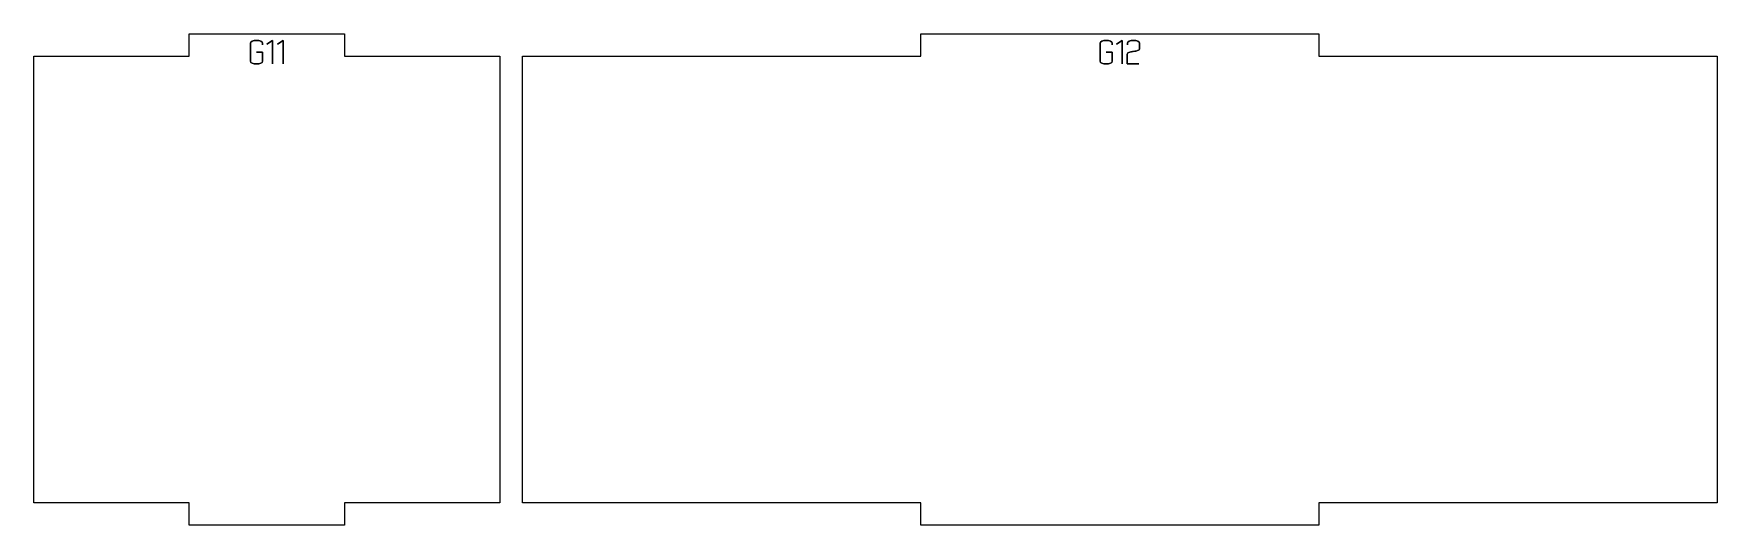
# Model space of a CAD drawing. Header units: centimetres. Extents: x -249 to 275, y -506 to 461.
# Drawn here: x -160.87 to -138.26, y -77.45 to -70.85 of the extents above; entities that cross this region are included whole.
import ezdxf

# ---------------------------------------------------------------- set-up
doc = ezdxf.new("R2010")
doc.units = ezdxf.units.CM
doc.header["$MEASUREMENT"] = 0
doc.layers.add('Capa 1', color=7, linetype='Continuous')

msp = doc.modelspace()

# ---------------------------------------------------------------- hatches: boundary and pattern name
at = {"layer": 'Capa 1', "true_color": 0x3e4095}
h = msp.add_hatch(color=175, dxfattribs=at)
edge = h.paths.add_edge_path()
edge.add_spline(control_points=[(-157.79785, -71.21865), (-157.79785, -71.22843), (-157.80572, -71.23676), (-157.82147, -71.24364), (-157.83721, -71.25052), (-157.85686, -71.25396), (-157.8804, -71.25396), (-157.90394, -71.25396), (-157.92359, -71.25052), (-157.93933, -71.24364), (-157.95508, -71.23676), (-157.96295, -71.22843), (-157.96295, -71.21865), (-157.96295, -71.21865), (-157.96295, -70.97283), (-157.96295, -70.97283), (-157.96295, -70.96305), (-157.95508, -70.95472), (-157.93933, -70.94784), (-157.92359, -70.94096), (-157.90394, -70.93752), (-157.8804, -70.93752), (-157.85686, -70.93752), (-157.83721, -70.94096), (-157.82147, -70.94784), (-157.80572, -70.95472), (-157.79785, -70.96305), (-157.79785, -70.97283), (-157.79785, -70.97283), (-157.79785, -70.9953), (-157.79785, -70.9953), (-157.79785, -70.9953), (-157.79785, -70.97283), (-157.79785, -70.97283), (-157.79785, -70.96305), (-157.80572, -70.95472), (-157.82147, -70.94784), (-157.83721, -70.94096), (-157.85686, -70.93752), (-157.8804, -70.93752), (-157.90394, -70.93752), (-157.92359, -70.94096), (-157.93933, -70.94784), (-157.95508, -70.95472), (-157.96295, -70.96305), (-157.96295, -70.97283), (-157.96295, -70.97283), (-157.96295, -71.21865), (-157.96295, -71.21865), (-157.96295, -71.22843), (-157.95508, -71.23676), (-157.93933, -71.24364), (-157.92359, -71.25052), (-157.90394, -71.25396), (-157.8804, -71.25396), (-157.85686, -71.25396), (-157.83721, -71.25052), (-157.82147, -71.24364), (-157.80572, -71.23676), (-157.79785, -71.22843), (-157.79785, -71.21865), (-157.79785, -71.21865), (-157.79785, -71.09574), (-157.79785, -71.09574), (-157.79785, -71.09574), (-157.87948, -71.09574), (-157.87948, -71.09574), (-157.87948, -71.09574), (-157.79785, -71.09574), (-157.79785, -71.09574), (-157.79785, -71.09574), (-157.79785, -71.21865), (-157.79785, -71.21865)], knot_values=[0, 0, 0, 0, 0.04166667, 0.04166667, 0.04166667, 0.08333333, 0.08333333, 0.08333333, 0.125, 0.125, 0.125, 0.16666667, 0.16666667, 0.16666667, 0.20833333, 0.20833333, 0.20833333, 0.25, 0.25, 0.25, 0.29166667, 0.29166667, 0.29166667, 0.33333333, 0.33333333, 0.33333333, 0.375, 0.375, 0.375, 0.41666667, 0.41666667, 0.41666667, 0.45833333, 0.45833333, 0.45833333, 0.5, 0.5, 0.5, 0.54166667, 0.54166667, 0.54166667, 0.58333333, 0.58333333, 0.58333333, 0.625, 0.625, 0.625, 0.66666667, 0.66666667, 0.66666667, 0.70833333, 0.70833333, 0.70833333, 0.75, 0.75, 0.75, 0.79166667, 0.79166667, 0.79166667, 0.83333333, 0.83333333, 0.83333333, 0.875, 0.875, 0.875, 0.91666667, 0.91666667, 0.91666667, 0.95833333, 0.95833333, 0.95833333, 1, 1, 1, 1], degree=3, periodic=1)
h = msp.add_hatch(color=175, dxfattribs=at)
edge = h.paths.add_edge_path()
edge.add_spline(control_points=[(-157.66669, -70.93706), (-157.66669, -70.93706), (-157.74282, -70.9898), (-157.74282, -70.9898), (-157.74282, -70.9898), (-157.66669, -70.93706), (-157.66669, -70.93706), (-157.66669, -70.93706), (-157.66669, -71.25396), (-157.66669, -71.25396), (-157.66669, -71.25396), (-157.66669, -70.93706), (-157.66669, -70.93706)], knot_values=[0, 0, 0, 0, 0.25, 0.25, 0.25, 0.5, 0.5, 0.5, 0.75, 0.75, 0.75, 1, 1, 1, 1], degree=3, periodic=1)
h = msp.add_hatch(color=175, dxfattribs=at)
edge = h.paths.add_edge_path()
edge.add_spline(control_points=[(-157.51993, -70.93706), (-157.51993, -70.93706), (-157.59606, -70.9898), (-157.59606, -70.9898), (-157.59606, -70.9898), (-157.51993, -70.93706), (-157.51993, -70.93706), (-157.51993, -70.93706), (-157.51993, -71.25396), (-157.51993, -71.25396), (-157.51993, -71.25396), (-157.51993, -70.93706), (-157.51993, -70.93706)], knot_values=[0, 0, 0, 0, 0.25, 0.25, 0.25, 0.5, 0.5, 0.5, 0.75, 0.75, 0.75, 1, 1, 1, 1], degree=3, periodic=1)
h = msp.add_hatch(color=175, dxfattribs=at)
edge = h.paths.add_edge_path()
edge.add_spline(control_points=[(-146.3887, -71.21865), (-146.3887, -71.22843), (-146.39657, -71.23676), (-146.41232, -71.24364), (-146.42806, -71.25052), (-146.44771, -71.25396), (-146.47125, -71.25396), (-146.49479, -71.25396), (-146.51444, -71.25052), (-146.53018, -71.24364), (-146.54593, -71.23676), (-146.5538, -71.22843), (-146.5538, -71.21865), (-146.5538, -71.21865), (-146.5538, -70.97283), (-146.5538, -70.97283), (-146.5538, -70.96305), (-146.54593, -70.95472), (-146.53018, -70.94784), (-146.51444, -70.94096), (-146.49479, -70.93752), (-146.47125, -70.93752), (-146.44771, -70.93752), (-146.42806, -70.94096), (-146.41232, -70.94784), (-146.39657, -70.95472), (-146.3887, -70.96305), (-146.3887, -70.97283), (-146.3887, -70.97283), (-146.3887, -70.9953), (-146.3887, -70.9953), (-146.3887, -70.9953), (-146.3887, -70.97283), (-146.3887, -70.97283), (-146.3887, -70.96305), (-146.39657, -70.95472), (-146.41232, -70.94784), (-146.42806, -70.94096), (-146.44771, -70.93752), (-146.47125, -70.93752), (-146.49479, -70.93752), (-146.51444, -70.94096), (-146.53018, -70.94784), (-146.54593, -70.95472), (-146.5538, -70.96305), (-146.5538, -70.97283), (-146.5538, -70.97283), (-146.5538, -71.21865), (-146.5538, -71.21865), (-146.5538, -71.22843), (-146.54593, -71.23676), (-146.53018, -71.24364), (-146.51444, -71.25052), (-146.49479, -71.25396), (-146.47125, -71.25396), (-146.44771, -71.25396), (-146.42806, -71.25052), (-146.41232, -71.24364), (-146.39657, -71.23676), (-146.3887, -71.22843), (-146.3887, -71.21865), (-146.3887, -71.21865), (-146.3887, -71.09574), (-146.3887, -71.09574), (-146.3887, -71.09574), (-146.47033, -71.09574), (-146.47033, -71.09574), (-146.47033, -71.09574), (-146.3887, -71.09574), (-146.3887, -71.09574), (-146.3887, -71.09574), (-146.3887, -71.21865), (-146.3887, -71.21865)], knot_values=[0, 0, 0, 0, 0.04166667, 0.04166667, 0.04166667, 0.08333333, 0.08333333, 0.08333333, 0.125, 0.125, 0.125, 0.16666667, 0.16666667, 0.16666667, 0.20833333, 0.20833333, 0.20833333, 0.25, 0.25, 0.25, 0.29166667, 0.29166667, 0.29166667, 0.33333333, 0.33333333, 0.33333333, 0.375, 0.375, 0.375, 0.41666667, 0.41666667, 0.41666667, 0.45833333, 0.45833333, 0.45833333, 0.5, 0.5, 0.5, 0.54166667, 0.54166667, 0.54166667, 0.58333333, 0.58333333, 0.58333333, 0.625, 0.625, 0.625, 0.66666667, 0.66666667, 0.66666667, 0.70833333, 0.70833333, 0.70833333, 0.75, 0.75, 0.75, 0.79166667, 0.79166667, 0.79166667, 0.83333333, 0.83333333, 0.83333333, 0.875, 0.875, 0.875, 0.91666667, 0.91666667, 0.91666667, 0.95833333, 0.95833333, 0.95833333, 1, 1, 1, 1], degree=3, periodic=1)
h = msp.add_hatch(color=175, dxfattribs=at)
edge = h.paths.add_edge_path()
edge.add_spline(control_points=[(-146.25754, -70.93706), (-146.25754, -70.93706), (-146.33367, -70.9898), (-146.33367, -70.9898), (-146.33367, -70.9898), (-146.25754, -70.93706), (-146.25754, -70.93706), (-146.25754, -70.93706), (-146.25754, -71.25396), (-146.25754, -71.25396), (-146.25754, -71.25396), (-146.25754, -70.93706), (-146.25754, -70.93706)], knot_values=[0, 0, 0, 0, 0.25, 0.25, 0.25, 0.5, 0.5, 0.5, 0.75, 0.75, 0.75, 1, 1, 1, 1], degree=3, periodic=1)
h = msp.add_hatch(color=175, dxfattribs=at)
edge = h.paths.add_edge_path()
edge.add_spline(control_points=[(-146.18737, -71.25396), (-146.18737, -71.25396), (-146.18737, -71.12142), (-146.18737, -71.12142), (-146.18645, -71.1095), (-146.1756, -71.10033), (-146.15481, -71.09391), (-146.14625, -71.09329), (-146.13807, -71.0923), (-146.13027, -71.09092), (-146.12248, -71.08955), (-146.1146, -71.0881), (-146.10665, -71.08657), (-146.09198, -71.08412), (-146.08074, -71.08213), (-146.07295, -71.08061), (-146.06515, -71.07908), (-146.05758, -71.07709), (-146.05024, -71.07464), (-146.03129, -71.06761), (-146.02181, -71.05859), (-146.02181, -71.04759), (-146.02181, -71.04759), (-146.02181, -70.97283), (-146.02181, -70.97283), (-146.02181, -70.96305), (-146.02968, -70.95472), (-146.04543, -70.94784), (-146.06117, -70.94096), (-146.08082, -70.93752), (-146.10436, -70.93752), (-146.1279, -70.93752), (-146.14755, -70.94096), (-146.16329, -70.94784), (-146.17904, -70.95472), (-146.18691, -70.96305), (-146.18691, -70.97283), (-146.18691, -70.97283), (-146.18691, -70.9953), (-146.18691, -70.9953), (-146.18691, -70.9953), (-146.18691, -70.97283), (-146.18691, -70.97283), (-146.18691, -70.96305), (-146.17904, -70.95472), (-146.16329, -70.94784), (-146.14755, -70.94096), (-146.1279, -70.93752), (-146.10436, -70.93752), (-146.08082, -70.93752), (-146.06117, -70.94096), (-146.04543, -70.94784), (-146.02968, -70.95472), (-146.02181, -70.96305), (-146.02181, -70.97283), (-146.02181, -70.97283), (-146.02181, -71.04759), (-146.02181, -71.04759), (-146.02181, -71.05859), (-146.03129, -71.06761), (-146.05024, -71.07464), (-146.05758, -71.07709), (-146.06515, -71.07908), (-146.07295, -71.08061), (-146.08074, -71.08213), (-146.09198, -71.08412), (-146.10665, -71.08657), (-146.1146, -71.0881), (-146.12248, -71.08955), (-146.13027, -71.09092), (-146.13807, -71.0923), (-146.14625, -71.09329), (-146.15481, -71.09391), (-146.1756, -71.10033), (-146.18645, -71.1095), (-146.18737, -71.12142), (-146.18737, -71.12142), (-146.18737, -71.25396), (-146.18737, -71.25396), (-146.18737, -71.25396), (-146.03052, -71.25396), (-146.03052, -71.25396), (-146.03052, -71.25396), (-146.18737, -71.25396), (-146.18737, -71.25396)], knot_values=[0, 0, 0, 0, 0.03571429, 0.03571429, 0.03571429, 0.07142857, 0.07142857, 0.07142857, 0.10714286, 0.10714286, 0.10714286, 0.14285714, 0.14285714, 0.14285714, 0.17857143, 0.17857143, 0.17857143, 0.21428571, 0.21428571, 0.21428571, 0.25, 0.25, 0.25, 0.28571429, 0.28571429, 0.28571429, 0.32142857, 0.32142857, 0.32142857, 0.35714286, 0.35714286, 0.35714286, 0.39285714, 0.39285714, 0.39285714, 0.42857143, 0.42857143, 0.42857143, 0.46428571, 0.46428571, 0.46428571, 0.5, 0.5, 0.5, 0.53571429, 0.53571429, 0.53571429, 0.57142857, 0.57142857, 0.57142857, 0.60714286, 0.60714286, 0.60714286, 0.64285714, 0.64285714, 0.64285714, 0.67857143, 0.67857143, 0.67857143, 0.71428571, 0.71428571, 0.71428571, 0.75, 0.75, 0.75, 0.78571429, 0.78571429, 0.78571429, 0.82142857, 0.82142857, 0.82142857, 0.85714286, 0.85714286, 0.85714286, 0.89285714, 0.89285714, 0.89285714, 0.92857143, 0.92857143, 0.92857143, 0.96428571, 0.96428571, 0.96428571, 1, 1, 1, 1], degree=3, periodic=1)

# ---------------------------------------------------------------- linework, layer by layer
at = {"layer": 'Capa 1', "color": 240, "lineweight": 9}
for points in [[(-160.87223, -71.14756), (-160.87223, -71.14756), (-160.87223, -77.14756), (-160.87223, -77.14756), (-160.87223, -77.14756), (-158.78504, -77.14756), (-158.78504, -77.14756), (-158.78504, -77.14756), (-158.78504, -77.44756), (-158.78504, -77.44756), (-158.78504, -77.44756), (-156.69785, -77.44756), (-156.69785, -77.44756), (-156.69785, -77.44756), (-156.69785, -77.14756), (-156.69785, -77.14756), (-156.69785, -77.14756), (-154.61066, -77.14756), (-154.61066, -77.14756), (-154.61066, -77.14756), (-154.61066, -71.14756), (-154.61066, -71.14756), (-154.61066, -71.14756), (-156.69785, -71.14756), (-156.69785, -71.14756), (-156.69785, -71.14756), (-156.69785, -70.84756), (-156.69785, -70.84756), (-156.69785, -70.84756), (-158.78504, -70.84756), (-158.78504, -70.84756), (-158.78504, -70.84756), (-158.78504, -71.14756), (-158.78504, -71.14756), (-158.78504, -71.14756), (-160.87223, -71.14756), (-160.87223, -71.14756)], [(-154.31066, -71.14756), (-154.31066, -71.14756), (-154.31066, -77.14756), (-154.31066, -77.14756), (-154.31066, -77.14756), (-148.96209, -77.14756), (-148.96209, -77.14756), (-148.96209, -77.14756), (-148.96209, -77.44756), (-148.96209, -77.44756), (-148.96209, -77.44756), (-143.61352, -77.44756), (-143.61352, -77.44756), (-143.61352, -77.44756), (-143.61352, -77.14756), (-143.61352, -77.14756), (-143.61352, -77.14756), (-138.26495, -77.14756), (-138.26495, -77.14756), (-138.26495, -77.14756), (-138.26495, -71.14756), (-138.26495, -71.14756), (-138.26495, -71.14756), (-143.61352, -71.14756), (-143.61352, -71.14756), (-143.61352, -71.14756), (-143.61352, -70.84756), (-143.61352, -70.84756), (-143.61352, -70.84756), (-148.96209, -70.84756), (-148.96209, -70.84756), (-148.96209, -70.84756), (-148.96209, -71.14756), (-148.96209, -71.14756), (-148.96209, -71.14756), (-154.31066, -71.14756), (-154.31066, -71.14756)]]:
    msp.add_open_spline(points, degree=3, knots=[0, 0, 0, 0, 0.08333333, 0.08333333, 0.08333333, 0.16666667, 0.16666667, 0.16666667, 0.25, 0.25, 0.25, 0.33333333, 0.33333333, 0.33333333, 0.41666667, 0.41666667, 0.41666667, 0.5, 0.5, 0.5, 0.58333333, 0.58333333, 0.58333333, 0.66666667, 0.66666667, 0.66666667, 0.75, 0.75, 0.75, 0.83333333, 0.83333333, 0.83333333, 0.91666667, 0.91666667, 0.91666667, 1, 1, 1, 1], dxfattribs=at)
at = {"layer": 'Capa 1', "color": 114, "lineweight": 9}
for points, knots in [([(-157.79785, -71.21865), (-157.79785, -71.22843), (-157.80572, -71.23676), (-157.82147, -71.24364), (-157.83721, -71.25052), (-157.85686, -71.25396), (-157.8804, -71.25396), (-157.90394, -71.25396), (-157.92359, -71.25052), (-157.93933, -71.24364), (-157.95508, -71.23676), (-157.96295, -71.22843), (-157.96295, -71.21865), (-157.96295, -71.21865), (-157.96295, -70.97283), (-157.96295, -70.97283), (-157.96295, -70.96305), (-157.95508, -70.95472), (-157.93933, -70.94784), (-157.92359, -70.94096), (-157.90394, -70.93752), (-157.8804, -70.93752), (-157.85686, -70.93752), (-157.83721, -70.94096), (-157.82147, -70.94784), (-157.80572, -70.95472), (-157.79785, -70.96305), (-157.79785, -70.97283), (-157.79785, -70.97283), (-157.79785, -70.9953), (-157.79785, -70.9953), (-157.79785, -70.9953), (-157.79785, -70.97283), (-157.79785, -70.97283), (-157.79785, -70.96305), (-157.80572, -70.95472), (-157.82147, -70.94784), (-157.83721, -70.94096), (-157.85686, -70.93752), (-157.8804, -70.93752), (-157.90394, -70.93752), (-157.92359, -70.94096), (-157.93933, -70.94784), (-157.95508, -70.95472), (-157.96295, -70.96305), (-157.96295, -70.97283), (-157.96295, -70.97283), (-157.96295, -71.21865), (-157.96295, -71.21865), (-157.96295, -71.22843), (-157.95508, -71.23676), (-157.93933, -71.24364), (-157.92359, -71.25052), (-157.90394, -71.25396), (-157.8804, -71.25396), (-157.85686, -71.25396), (-157.83721, -71.25052), (-157.82147, -71.24364), (-157.80572, -71.23676), (-157.79785, -71.22843), (-157.79785, -71.21865), (-157.79785, -71.21865), (-157.79785, -71.09574), (-157.79785, -71.09574), (-157.79785, -71.09574), (-157.87948, -71.09574), (-157.87948, -71.09574), (-157.87948, -71.09574), (-157.79785, -71.09574), (-157.79785, -71.09574), (-157.79785, -71.09574), (-157.79785, -71.21865), (-157.79785, -71.21865)], [0, 0, 0, 0, 0.04166667, 0.04166667, 0.04166667, 0.08333333, 0.08333333, 0.08333333, 0.125, 0.125, 0.125, 0.16666667, 0.16666667, 0.16666667, 0.20833333, 0.20833333, 0.20833333, 0.25, 0.25, 0.25, 0.29166667, 0.29166667, 0.29166667, 0.33333333, 0.33333333, 0.33333333, 0.375, 0.375, 0.375, 0.41666667, 0.41666667, 0.41666667, 0.45833333, 0.45833333, 0.45833333, 0.5, 0.5, 0.5, 0.54166667, 0.54166667, 0.54166667, 0.58333333, 0.58333333, 0.58333333, 0.625, 0.625, 0.625, 0.66666667, 0.66666667, 0.66666667, 0.70833333, 0.70833333, 0.70833333, 0.75, 0.75, 0.75, 0.79166667, 0.79166667, 0.79166667, 0.83333333, 0.83333333, 0.83333333, 0.875, 0.875, 0.875, 0.91666667, 0.91666667, 0.91666667, 0.95833333, 0.95833333, 0.95833333, 1, 1, 1, 1]), ([(-157.66669, -70.93706), (-157.66669, -70.93706), (-157.74282, -70.9898), (-157.74282, -70.9898), (-157.74282, -70.9898), (-157.66669, -70.93706), (-157.66669, -70.93706), (-157.66669, -70.93706), (-157.66669, -71.25396), (-157.66669, -71.25396), (-157.66669, -71.25396), (-157.66669, -70.93706), (-157.66669, -70.93706)], [0, 0, 0, 0, 0.25, 0.25, 0.25, 0.5, 0.5, 0.5, 0.75, 0.75, 0.75, 1, 1, 1, 1]), ([(-157.51993, -70.93706), (-157.51993, -70.93706), (-157.59606, -70.9898), (-157.59606, -70.9898), (-157.59606, -70.9898), (-157.51993, -70.93706), (-157.51993, -70.93706), (-157.51993, -70.93706), (-157.51993, -71.25396), (-157.51993, -71.25396), (-157.51993, -71.25396), (-157.51993, -70.93706), (-157.51993, -70.93706)], [0, 0, 0, 0, 0.25, 0.25, 0.25, 0.5, 0.5, 0.5, 0.75, 0.75, 0.75, 1, 1, 1, 1]), ([(-146.3887, -71.21865), (-146.3887, -71.22843), (-146.39657, -71.23676), (-146.41232, -71.24364), (-146.42806, -71.25052), (-146.44771, -71.25396), (-146.47125, -71.25396), (-146.49479, -71.25396), (-146.51444, -71.25052), (-146.53018, -71.24364), (-146.54593, -71.23676), (-146.5538, -71.22843), (-146.5538, -71.21865), (-146.5538, -71.21865), (-146.5538, -70.97283), (-146.5538, -70.97283), (-146.5538, -70.96305), (-146.54593, -70.95472), (-146.53018, -70.94784), (-146.51444, -70.94096), (-146.49479, -70.93752), (-146.47125, -70.93752), (-146.44771, -70.93752), (-146.42806, -70.94096), (-146.41232, -70.94784), (-146.39657, -70.95472), (-146.3887, -70.96305), (-146.3887, -70.97283), (-146.3887, -70.97283), (-146.3887, -70.9953), (-146.3887, -70.9953), (-146.3887, -70.9953), (-146.3887, -70.97283), (-146.3887, -70.97283), (-146.3887, -70.96305), (-146.39657, -70.95472), (-146.41232, -70.94784), (-146.42806, -70.94096), (-146.44771, -70.93752), (-146.47125, -70.93752), (-146.49479, -70.93752), (-146.51444, -70.94096), (-146.53018, -70.94784), (-146.54593, -70.95472), (-146.5538, -70.96305), (-146.5538, -70.97283), (-146.5538, -70.97283), (-146.5538, -71.21865), (-146.5538, -71.21865), (-146.5538, -71.22843), (-146.54593, -71.23676), (-146.53018, -71.24364), (-146.51444, -71.25052), (-146.49479, -71.25396), (-146.47125, -71.25396), (-146.44771, -71.25396), (-146.42806, -71.25052), (-146.41232, -71.24364), (-146.39657, -71.23676), (-146.3887, -71.22843), (-146.3887, -71.21865), (-146.3887, -71.21865), (-146.3887, -71.09574), (-146.3887, -71.09574), (-146.3887, -71.09574), (-146.47033, -71.09574), (-146.47033, -71.09574), (-146.47033, -71.09574), (-146.3887, -71.09574), (-146.3887, -71.09574), (-146.3887, -71.09574), (-146.3887, -71.21865), (-146.3887, -71.21865)], [0, 0, 0, 0, 0.04166667, 0.04166667, 0.04166667, 0.08333333, 0.08333333, 0.08333333, 0.125, 0.125, 0.125, 0.16666667, 0.16666667, 0.16666667, 0.20833333, 0.20833333, 0.20833333, 0.25, 0.25, 0.25, 0.29166667, 0.29166667, 0.29166667, 0.33333333, 0.33333333, 0.33333333, 0.375, 0.375, 0.375, 0.41666667, 0.41666667, 0.41666667, 0.45833333, 0.45833333, 0.45833333, 0.5, 0.5, 0.5, 0.54166667, 0.54166667, 0.54166667, 0.58333333, 0.58333333, 0.58333333, 0.625, 0.625, 0.625, 0.66666667, 0.66666667, 0.66666667, 0.70833333, 0.70833333, 0.70833333, 0.75, 0.75, 0.75, 0.79166667, 0.79166667, 0.79166667, 0.83333333, 0.83333333, 0.83333333, 0.875, 0.875, 0.875, 0.91666667, 0.91666667, 0.91666667, 0.95833333, 0.95833333, 0.95833333, 1, 1, 1, 1]), ([(-146.25754, -70.93706), (-146.25754, -70.93706), (-146.33367, -70.9898), (-146.33367, -70.9898), (-146.33367, -70.9898), (-146.25754, -70.93706), (-146.25754, -70.93706), (-146.25754, -70.93706), (-146.25754, -71.25396), (-146.25754, -71.25396), (-146.25754, -71.25396), (-146.25754, -70.93706), (-146.25754, -70.93706)], [0, 0, 0, 0, 0.25, 0.25, 0.25, 0.5, 0.5, 0.5, 0.75, 0.75, 0.75, 1, 1, 1, 1]), ([(-146.18737, -71.25396), (-146.18737, -71.25396), (-146.18737, -71.12142), (-146.18737, -71.12142), (-146.18645, -71.1095), (-146.1756, -71.10033), (-146.15481, -71.09391), (-146.14625, -71.09329), (-146.13807, -71.0923), (-146.13027, -71.09092), (-146.12248, -71.08955), (-146.1146, -71.0881), (-146.10665, -71.08657), (-146.09198, -71.08412), (-146.08074, -71.08213), (-146.07295, -71.08061), (-146.06515, -71.07908), (-146.05758, -71.07709), (-146.05024, -71.07464), (-146.03129, -71.06761), (-146.02181, -71.05859), (-146.02181, -71.04759), (-146.02181, -71.04759), (-146.02181, -70.97283), (-146.02181, -70.97283), (-146.02181, -70.96305), (-146.02968, -70.95472), (-146.04543, -70.94784), (-146.06117, -70.94096), (-146.08082, -70.93752), (-146.10436, -70.93752), (-146.1279, -70.93752), (-146.14755, -70.94096), (-146.16329, -70.94784), (-146.17904, -70.95472), (-146.18691, -70.96305), (-146.18691, -70.97283), (-146.18691, -70.97283), (-146.18691, -70.9953), (-146.18691, -70.9953), (-146.18691, -70.9953), (-146.18691, -70.97283), (-146.18691, -70.97283), (-146.18691, -70.96305), (-146.17904, -70.95472), (-146.16329, -70.94784), (-146.14755, -70.94096), (-146.1279, -70.93752), (-146.10436, -70.93752), (-146.08082, -70.93752), (-146.06117, -70.94096), (-146.04543, -70.94784), (-146.02968, -70.95472), (-146.02181, -70.96305), (-146.02181, -70.97283), (-146.02181, -70.97283), (-146.02181, -71.04759), (-146.02181, -71.04759), (-146.02181, -71.05859), (-146.03129, -71.06761), (-146.05024, -71.07464), (-146.05758, -71.07709), (-146.06515, -71.07908), (-146.07295, -71.08061), (-146.08074, -71.08213), (-146.09198, -71.08412), (-146.10665, -71.08657), (-146.1146, -71.0881), (-146.12248, -71.08955), (-146.13027, -71.09092), (-146.13807, -71.0923), (-146.14625, -71.09329), (-146.15481, -71.09391), (-146.1756, -71.10033), (-146.18645, -71.1095), (-146.18737, -71.12142), (-146.18737, -71.12142), (-146.18737, -71.25396), (-146.18737, -71.25396), (-146.18737, -71.25396), (-146.03052, -71.25396), (-146.03052, -71.25396), (-146.03052, -71.25396), (-146.18737, -71.25396), (-146.18737, -71.25396)], [0, 0, 0, 0, 0.03571429, 0.03571429, 0.03571429, 0.07142857, 0.07142857, 0.07142857, 0.10714286, 0.10714286, 0.10714286, 0.14285714, 0.14285714, 0.14285714, 0.17857143, 0.17857143, 0.17857143, 0.21428571, 0.21428571, 0.21428571, 0.25, 0.25, 0.25, 0.28571429, 0.28571429, 0.28571429, 0.32142857, 0.32142857, 0.32142857, 0.35714286, 0.35714286, 0.35714286, 0.39285714, 0.39285714, 0.39285714, 0.42857143, 0.42857143, 0.42857143, 0.46428571, 0.46428571, 0.46428571, 0.5, 0.5, 0.5, 0.53571429, 0.53571429, 0.53571429, 0.57142857, 0.57142857, 0.57142857, 0.60714286, 0.60714286, 0.60714286, 0.64285714, 0.64285714, 0.64285714, 0.67857143, 0.67857143, 0.67857143, 0.71428571, 0.71428571, 0.71428571, 0.75, 0.75, 0.75, 0.78571429, 0.78571429, 0.78571429, 0.82142857, 0.82142857, 0.82142857, 0.85714286, 0.85714286, 0.85714286, 0.89285714, 0.89285714, 0.89285714, 0.92857143, 0.92857143, 0.92857143, 0.96428571, 0.96428571, 0.96428571, 1, 1, 1, 1])]:
    msp.add_open_spline(points, degree=3, knots=knots, dxfattribs=at)

doc.saveas('drawing.dxf')
